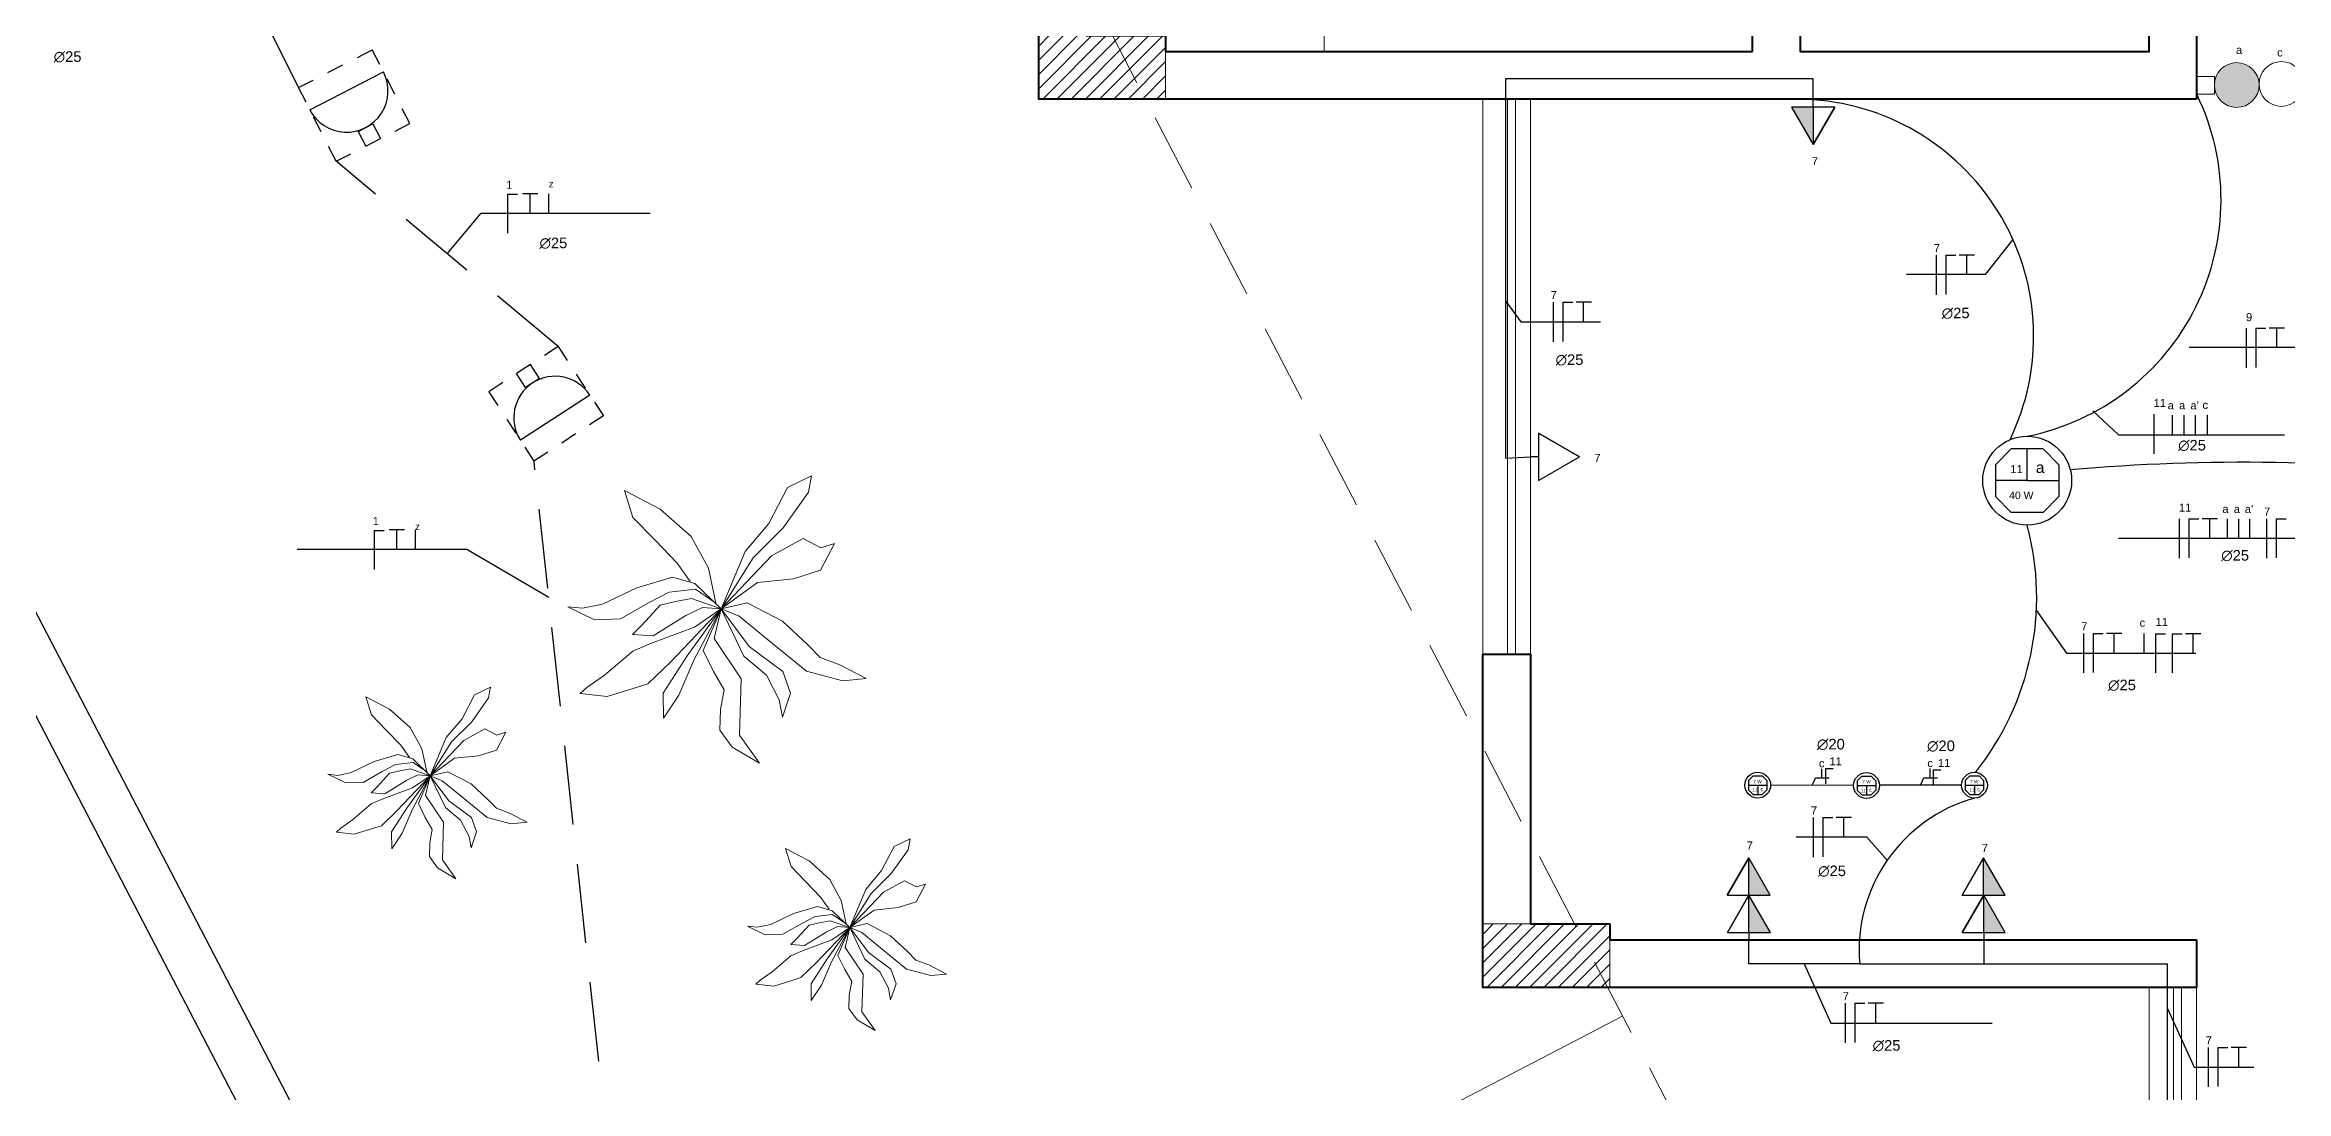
# Model space of a CAD drawing. Header units: millimetres. Extents: x 2991 to 3503, y 2795 to 2987.
# Drawn here: x 3115.16 to 3122.23, y 2822.82 to 2826.12 of the extents above; entities that cross this region are included whole.
import ezdxf
from ezdxf.enums import TextEntityAlignment as Align

# ---------------------------------------------------------------- set-up
doc = ezdxf.new("R2010")
doc.units = ezdxf.units.MM
doc.linetypes.add('HIDDEN', pattern=[0.375, 0.25, -0.125])
for name, color, linetype in [('ESCO_37_TOMADAS', 3, 'Continuous'), ('ILUMINAÇÃO', 3, 'Continuous'), ('Pranchas', 3, 'Continuous'), ('PTF', 1, 'Continuous'), ('PTO', 1, 'Continuous'), ('TET', 172, 'Continuous')]:
    doc.layers.add(name, color=color, linetype=linetype)
for name, color, linetype, lineweight in [('ESQ_INTER', 250, 'Continuous', 9), ('PILAR', 7, 'Continuous', 5), ('Plarga', 7, 'Continuous', 40)]:
    doc.layers.add(name, color=color, linetype=linetype, lineweight=lineweight)
doc.styles.add('ST', font='ROMANS.SHX', dxfattribs={"height": 0.15})
doc.styles.get("Standard").update_dxf_attribs({"font": ''})
doc.styles.get('Standard').set_extended_font_data('Arial')

# ---------------------------------------------------------------- blocks, each defined once
blk = doc.blocks.new('iv')
at = {"color": 3}
for p, q in [((-0.2, 0.1), (-0.1, 0.2)), ((-0.1, 0.2), (0.1, 0.2)), ((0.1, 0.2), (0.2, 0.1)), ((-0.2, 0.1), (-0.2, -0.1)), ((0.2, 0.1), (0.2, -0.1)), ((-0.1, -0.2), (-0.2, -0.1)), ((0.2, -0.1), (0.1, -0.2)), ((-0.1, -0.2), (0.1, -0.2))]:
    blk.add_line(p, q, dxfattribs=at)
at = {"color": 1}
blk.add_circle((0, 0), 0.28, dxfattribs=at)
at = {"color": 1, "style": 'ST', "flags": 4}
blk.add_attdef('N%%D', text='', height=0.15, dxfattribs=at).set_placement((0.003, -0.074), align=Align.CENTER)
blk = doc.blocks.new('INTERRUP SIMP 1 TC')
at = {"lineweight": 5}
for p, q in [((-5, 2.5), (-5, -2.5)), ((0, 2.5), (-5, 2.5)), ((0, 2.5), (0, -2.5)), ((0, -2.5), (-5, -2.5)), ((0, 0), (0, 0))]:
    blk.add_line(p, q, dxfattribs=at)
at = {"lineweight": 5, "ltscale": 0.5}
blk.add_circle((6.33, 0.04), 6.33, dxfattribs=at)
blk = doc.blocks.new('IP')
for p, q in [((-0.1, 0.25), (0, 0.25)), ((-0.1, 0.25), (-0.1, 0.15)), ((0.1, 0.25), (0.2, 0.25)), ((0.25, 0.25), (0.25, -0.25)), ((0.3, 0.25), (0.4, 0.25)), ((0.4, 0.25), (0.4, 0.15)), ((-0.1, 0.05), (-0.1, -0.05)), ((0, 0.05), (-0.1, 0.05)), ((0, 0.05), (0, -0.05)), ((0.4, 0.05), (0.4, -0.05)), ((0, -0.05), (-0.1, -0.05)), ((-0.1, -0.15), (-0.1, -0.25)), ((-0.1, -0.25), (0, -0.25)), ((0.1, -0.25), (0.2, -0.25)), ((0.3, -0.25), (0.4, -0.25)), ((0.4, -0.15), (0.4, -0.25))]:
    blk.add_line(p, q)
blk.add_arc((0.25, 0), 0.25, 90, 270)

msp = doc.modelspace()

# ---------------------------------------------------------------- hatches: boundary and pattern name
at = {"layer": 'ESCO_37_TOMADAS'}
h = msp.add_hatch(color=256, dxfattribs=at)
h.dxf.hatch_style = 1
h.paths.add_polyline_path([(3122.001, 2825.9929, 1), (3122.1422, 2825.9929, 1)])
at = {"layer": 'PILAR'}
h = msp.add_hatch(dxfattribs=at)
h.set_pattern_fill('ANSI31,_O', color=256, scale=0.01)
h.set_pattern_definition([(45, (1254.732245, 1873.734407), (-0.0224506403, 0.0224506403), [])])
h.paths.add_polyline_path([(3118.6952, 2826.1486), (3118.6952, 2825.9486), (3118.2952, 2825.9486), (3118.2952, 2826.1486)])
h = msp.add_hatch(dxfattribs=at)
h.set_pattern_fill('ANSI31,_O', color=256, scale=0.01)
h.set_pattern_definition([(45, (1256.132245, 1870.934407), (-0.0224506403, 0.0224506403), [])])
h.paths.add_polyline_path([(3120.0952, 2823.3486), (3120.0952, 2823.1486), (3119.6952, 2823.1486), (3119.6952, 2823.3486)])

# ---------------------------------------------------------------- linework, layer by layer
at = {"color": 3}
for p, q in [((3120.8044, 2825.9236), (3120.6683, 2825.9236)), ((3120.6683, 2825.9236), (3120.7364, 2825.8056)), ((3120.7364, 2825.9236), (3120.7364, 2825.9463)), ((3120.7364, 2825.9236), (3120.7364, 2825.8056)), ((3120.8044, 2825.9236), (3120.7364, 2825.8056)), ((3120.7364, 2825.8056), (3120.8044, 2825.9236)), ((3120.7364, 2825.8056), (3120.8044, 2825.9236)), ((3119.8702, 2824.8959), (3120.0002, 2824.8209)), ((3120.0002, 2824.8209), (3119.8702, 2824.8959)), ((3119.8702, 2824.8959), (3119.8702, 2824.7459)), ((3120.0002, 2824.8209), (3119.8702, 2824.8959)), ((3119.8702, 2824.8209), (3119.8452, 2824.8209)), ((3119.8702, 2824.7459), (3120.0002, 2824.8209)), ((3120.4656, 2823.4393), (3120.5335, 2823.5569)), ((3120.5335, 2823.5569), (3120.4656, 2823.4393)), ((3120.5335, 2823.4393), (3120.5335, 2823.5569)), ((3121.2059, 2823.4393), (3121.2737, 2823.5569)), ((3121.2737, 2823.5569), (3121.2059, 2823.4393)), ((3121.2737, 2823.4393), (3121.2737, 2823.5569)), ((3120.466, 2823.3212), (3120.5339, 2823.4388)), ((3120.5339, 2823.4388), (3120.466, 2823.3212)), ((3120.5339, 2823.3212), (3120.5339, 2823.4388)), ((3121.2062, 2823.3212), (3121.2741, 2823.4388)), ((3121.2741, 2823.4388), (3121.2062, 2823.3212)), ((3121.2741, 2823.3212), (3121.2741, 2823.4388)), ((3120.5339, 2823.3212), (3120.5339, 2823.2986)), ((3121.2741, 2823.3212), (3121.2741, 2823.2986))]:
    msp.add_line(p, q, dxfattribs=at)
for p, q in [((3121.411, 2824.746), (3121.411, 2824.846)), ((3121.411, 2824.746), (3121.311, 2824.746)), ((3121.411, 2824.746), (3121.511, 2824.746)), ((3120.5624, 2823.786), (3120.5914, 2823.786)), ((3120.9044, 2823.7854), (3120.9334, 2823.7854)), ((3121.2446, 2823.7863), (3121.2737, 2823.7863))]:
    msp.add_line(p, q)
at = {"color": 3, "lineweight": 5}
for p, q in [((3116.9897, 2824.7152), (3117.0164, 2824.6298)), ((3117.1018, 2824.6565), (3116.9897, 2824.7152)), ((3117.5039, 2824.7247), (3117.4445, 2824.6113)), ((3117.4901, 2824.5973), (3117.5701, 2824.7099)), ((3117.5792, 2824.7609), (3117.5039, 2824.7247)), ((3117.5701, 2824.7099), (3117.5792, 2824.7609)), ((3117.0164, 2824.6298), (3117.0858, 2824.5578)), ((3117.1993, 2824.5698), (3117.1018, 2824.6565)), ((3117.0858, 2824.5578), (3117.1552, 2824.4857)), ((3117.254, 2824.4697), (3117.1993, 2824.5698)), ((3117.4445, 2824.6113), (3117.3698, 2824.5223)), ((3117.3947, 2824.5027), (3117.4901, 2824.5973)), ((3117.553, 2824.5632), (3117.4529, 2824.5085)), ((3117.609, 2824.5339), (3117.553, 2824.5632)), ((3117.1552, 2824.4857), (3117.1966, 2824.4283)), ((3117.3698, 2824.5223), (3117.2941, 2824.3416)), ((3117.4529, 2824.5085), (3117.2941, 2824.3416)), ((3117.2941, 2824.3416), (3117.3947, 2824.5027)), ((3117.6077, 2824.4632), (3117.6517, 2824.5473)), ((3117.6517, 2824.5473), (3117.609, 2824.5339)), ((3117.141, 2824.4416), (3117.0286, 2824.4085)), ((3117.2113, 2824.4213), (3117.141, 2824.4416)), ((3117.2941, 2824.3416), (3117.2113, 2824.4213)), ((3117.2779, 2824.3601), (3117.254, 2824.4697)), ((3117.2941, 2824.3416), (3117.4089, 2824.4244)), ((3117.4089, 2824.4244), (3117.5223, 2824.4364)), ((3117.5223, 2824.4364), (3117.6077, 2824.4632)), ((3116.8107, 2824.3484), (3116.8949, 2824.3076)), ((3116.8575, 2824.3436), (3116.8107, 2824.3484)), ((3116.9205, 2824.3566), (3116.8575, 2824.3436)), ((3117.0286, 2824.4085), (3116.9205, 2824.3566)), ((3116.9773, 2824.3104), (3117.0675, 2824.3618)), ((3117.0448, 2824.2915), (3117.102, 2824.3536)), ((3117.0675, 2824.3618), (3117.1305, 2824.3946)), ((3117.102, 2824.3536), (3117.15, 2824.3646)), ((3117.1305, 2824.3946), (3117.2129, 2824.404)), ((3117.15, 2824.3646), (3117.2008, 2824.3742)), ((3117.2354, 2824.3462), (3117.1834, 2824.3209)), ((3117.2008, 2824.3742), (3117.2941, 2824.3416)), ((3117.2129, 2824.404), (3117.2779, 2824.3601)), ((3117.2941, 2824.3416), (3117.2354, 2824.3462)), ((3117.2941, 2824.3416), (3117.3768, 2824.3609)), ((3117.3768, 2824.3609), (3117.4873, 2824.303)), ((3116.8949, 2824.3076), (3116.9773, 2824.3104)), ((3117.0149, 2824.2612), (3117.0448, 2824.2915)), ((3117.0743, 2824.2335), (3117.2099, 2824.284)), ((3117.1834, 2824.3209), (3117.0796, 2824.2569)), ((3117.2941, 2824.3416), (3117.1353, 2824.1747)), ((3117.2941, 2824.3416), (3117.1874, 2824.1939)), ((3117.2081, 2824.1798), (3117.2941, 2824.3416)), ((3117.2099, 2824.284), (3117.2941, 2824.3416)), ((3117.2381, 2824.2101), (3117.2941, 2824.3416)), ((3117.2941, 2824.3416), (3117.2721, 2824.2482)), ((3117.3661, 2824.1924), (3117.2941, 2824.3416)), ((3117.2941, 2824.3416), (3117.3823, 2824.2233)), ((3117.3512, 2824.3185), (3117.2941, 2824.3416)), ((3117.4398, 2824.2458), (3117.3512, 2824.3185)), ((3117.4873, 2824.303), (3117.5678, 2824.2281)), ((3116.9268, 2824.1332), (3117.0154, 2824.2084)), ((3117.0796, 2824.2569), (3117.0149, 2824.2612)), ((3117.0154, 2824.2084), (3117.0743, 2824.2335)), ((3117.2703, 2824.144), (3117.2381, 2824.2101)), ((3117.2721, 2824.2482), (3117.3571, 2824.1215)), ((3117.3823, 2824.2233), (3117.4889, 2824.1445)), ((3117.5631, 2824.1451), (3117.4398, 2824.2458)), ((3117.5678, 2824.2281), (3117.6066, 2824.188)), ((3116.8708, 2824.0935), (3116.9268, 2824.1332)), ((3117.1353, 2824.1747), (3117.0633, 2824.1053)), ((3117.1874, 2824.1939), (3117.1116, 2824.076)), ((3117.1611, 2824.0697), (3117.2081, 2824.1798)), ((3117.3039, 2824.087), (3117.2703, 2824.144)), ((3117.4367, 2824.1324), (3117.3661, 2824.1924)), ((3117.4774, 2824.0553), (3117.4367, 2824.1324)), ((3117.4889, 2824.1445), (3117.5129, 2824.0761)), ((3117.6775, 2824.1148), (3117.5631, 2824.1451)), ((3117.6066, 2824.188), (3117.6687, 2824.1654)), ((3117.6687, 2824.1654), (3117.7516, 2824.122)), ((3116.1743, 2824.0647), (3116.1921, 2824.0077)), ((3116.2491, 2824.0256), (3116.1743, 2824.0647)), ((3116.5172, 2824.071), (3116.4776, 2823.9954)), ((3116.5079, 2823.9861), (3116.5613, 2824.0611)), ((3116.5673, 2824.0951), (3116.5172, 2824.071)), ((3116.5613, 2824.0611), (3116.5673, 2824.0951)), ((3116.8504, 2824.0747), (3116.8708, 2824.0935)), ((3116.9351, 2824.0652), (3116.8504, 2824.0747)), ((3117.0206, 2824.0919), (3116.9351, 2824.0652)), ((3117.0633, 2824.1053), (3117.0206, 2824.0919)), ((3117.1116, 2824.076), (3117.1123, 2823.9967)), ((3117.1123, 2823.9967), (3117.1611, 2824.0697)), ((3117.2921, 2824.0241), (3117.3039, 2824.087)), ((3117.3571, 2824.1215), (3117.352, 2823.9435)), ((3117.5129, 2824.0761), (3117.4875, 2824.0007)), ((3117.7516, 2824.122), (3117.6775, 2824.1148)), ((3116.1921, 2824.0077), (3116.2384, 2823.9597)), ((3116.3141, 2823.9677), (3116.2491, 2824.0256)), ((3116.4776, 2823.9954), (3116.4278, 2823.936)), ((3117.29, 2823.9596), (3117.2921, 2824.0241)), ((3117.4875, 2824.0007), (3117.4774, 2824.0553)), ((3116.2384, 2823.9597), (3116.2847, 2823.9117)), ((3116.3506, 2823.901), (3116.3141, 2823.9677)), ((3116.4278, 2823.936), (3116.3773, 2823.8156)), ((3116.4831, 2823.9269), (3116.3773, 2823.8156)), ((3116.3773, 2823.8156), (3116.4444, 2823.923)), ((3116.4444, 2823.923), (3116.5079, 2823.9861)), ((3116.5499, 2823.9634), (3116.4831, 2823.9269)), ((3116.5872, 2823.9438), (3116.5499, 2823.9634)), ((3116.5864, 2823.8966), (3116.6157, 2823.9527)), ((3116.6157, 2823.9527), (3116.5872, 2823.9438)), ((3117.329, 2823.9063), (3117.29, 2823.9596)), ((3117.352, 2823.9435), (3117.4147, 2823.8549)), ((3116.2003, 2823.8602), (3116.1283, 2823.8256)), ((3116.2752, 2823.8823), (3116.2003, 2823.8602)), ((3116.2262, 2823.829), (3116.2682, 2823.8509)), ((3116.2682, 2823.8509), (3116.3231, 2823.8572)), ((3116.3221, 2823.8687), (3116.2752, 2823.8823)), ((3116.2847, 2823.9117), (3116.3123, 2823.8734)), ((3116.3773, 2823.8156), (3116.3221, 2823.8687)), ((3116.3231, 2823.8572), (3116.3665, 2823.8279)), ((3116.3665, 2823.8279), (3116.3506, 2823.901)), ((3116.3773, 2823.8156), (3116.4538, 2823.8708)), ((3116.4538, 2823.8708), (3116.5294, 2823.8788)), ((3116.5294, 2823.8788), (3116.5864, 2823.8966)), ((3117.4147, 2823.8549), (3117.329, 2823.9063)), ((3116.055, 2823.8202), (3116.1112, 2823.7929)), ((3116.0862, 2823.817), (3116.055, 2823.8202)), ((3116.1283, 2823.8256), (3116.0862, 2823.817)), ((3116.1112, 2823.7929), (3116.1661, 2823.7948)), ((3116.1661, 2823.7948), (3116.2262, 2823.829)), ((3116.1912, 2823.762), (3116.2111, 2823.7822)), ((3116.2111, 2823.7822), (3116.2492, 2823.8236)), ((3116.3035, 2823.8018), (3116.2343, 2823.7592)), ((3116.2492, 2823.8236), (3116.2812, 2823.8309)), ((3116.3773, 2823.8156), (3116.2714, 2823.7043)), ((3116.2812, 2823.8309), (3116.3151, 2823.8373)), ((3116.3382, 2823.8187), (3116.3035, 2823.8018)), ((3116.3773, 2823.8156), (3116.3061, 2823.7172)), ((3116.3151, 2823.8373), (3116.3773, 2823.8156)), ((3116.32, 2823.7078), (3116.3773, 2823.8156)), ((3116.3212, 2823.7772), (3116.3773, 2823.8156)), ((3116.3773, 2823.8156), (3116.3382, 2823.8187)), ((3116.34, 2823.728), (3116.3773, 2823.8156)), ((3116.3773, 2823.8156), (3116.3626, 2823.7533)), ((3116.3773, 2823.8156), (3116.4324, 2823.8284)), ((3116.4253, 2823.7161), (3116.3773, 2823.8156)), ((3116.3773, 2823.8156), (3116.4361, 2823.7368)), ((3116.4153, 2823.8002), (3116.3773, 2823.8156)), ((3116.4744, 2823.7517), (3116.4153, 2823.8002)), ((3116.4324, 2823.8284), (3116.5061, 2823.7899)), ((3116.5061, 2823.7899), (3116.5598, 2823.7399)), ((3116.1324, 2823.6767), (3116.1915, 2823.7268)), ((3116.2343, 2823.7592), (3116.1912, 2823.762)), ((3116.1915, 2823.7268), (3116.2307, 2823.7435)), ((3116.2307, 2823.7435), (3116.3212, 2823.7772)), ((3116.3061, 2823.7172), (3116.2556, 2823.6385)), ((3116.2886, 2823.6343), (3116.32, 2823.7078)), ((3116.3614, 2823.6838), (3116.34, 2823.728)), ((3116.3626, 2823.7533), (3116.4193, 2823.6689)), ((3116.4724, 2823.6761), (3116.4253, 2823.7161)), ((3116.4361, 2823.7368), (3116.5071, 2823.6842)), ((3116.5566, 2823.6846), (3116.4744, 2823.7517)), ((3116.5598, 2823.7399), (3116.5857, 2823.7132)), ((3116.5857, 2823.7132), (3116.627, 2823.6981)), ((3116.0815, 2823.6377), (3116.0951, 2823.6502)), ((3116.138, 2823.6313), (3116.0815, 2823.6377)), ((3116.0951, 2823.6502), (3116.1324, 2823.6767)), ((3116.1949, 2823.6492), (3116.138, 2823.6313)), ((3116.2234, 2823.6581), (3116.1949, 2823.6492)), ((3116.2714, 2823.7043), (3116.2234, 2823.6581)), ((3116.2556, 2823.6385), (3116.2561, 2823.5857)), ((3116.3838, 2823.6458), (3116.3614, 2823.6838)), ((3116.3759, 2823.604), (3116.3838, 2823.6458)), ((3116.4193, 2823.6689), (3116.4159, 2823.5502)), ((3116.4995, 2823.6247), (3116.4724, 2823.6761)), ((3116.5232, 2823.6386), (3116.5062, 2823.5883)), ((3116.5071, 2823.6842), (3116.5232, 2823.6386)), ((3116.6329, 2823.6644), (3116.5566, 2823.6846)), ((3116.627, 2823.6981), (3116.6823, 2823.6692)), ((3116.6823, 2823.6692), (3116.6329, 2823.6644)), ((3116.2561, 2823.5857), (3116.2886, 2823.6343)), ((3116.3745, 2823.5609), (3116.3759, 2823.604)), ((3116.5062, 2823.5883), (3116.4995, 2823.6247)), ((3117.4967, 2823.5861), (3117.5145, 2823.5292)), ((3117.5714, 2823.547), (3117.4967, 2823.5861)), ((3117.8395, 2823.5925), (3117.7999, 2823.5168)), ((3117.8303, 2823.5075), (3117.8836, 2823.5825)), ((3117.8897, 2823.6166), (3117.8395, 2823.5925)), ((3117.8836, 2823.5825), (3117.8897, 2823.6166)), ((3116.4005, 2823.5254), (3116.3745, 2823.5609)), ((3116.4577, 2823.4911), (3116.4005, 2823.5254)), ((3116.4159, 2823.5502), (3116.4577, 2823.4911)), ((3117.5145, 2823.5292), (3117.5608, 2823.4811)), ((3117.6364, 2823.4892), (3117.5714, 2823.547)), ((3117.7999, 2823.5168), (3117.7501, 2823.4575)), ((3117.7667, 2823.4444), (3117.8303, 2823.5075)), ((3117.5608, 2823.4811), (3117.6071, 2823.4331)), ((3117.6071, 2823.4331), (3117.6347, 2823.3949)), ((3117.6729, 2823.4225), (3117.6364, 2823.4892)), ((3117.7501, 2823.4575), (3117.6996, 2823.337)), ((3117.8055, 2823.4483), (3117.6996, 2823.337)), ((3117.6996, 2823.337), (3117.7667, 2823.4444)), ((3117.8722, 2823.4848), (3117.8055, 2823.4483)), ((3117.9096, 2823.4652), (3117.8722, 2823.4848)), ((3117.9087, 2823.4181), (3117.9381, 2823.4741)), ((3117.9381, 2823.4741), (3117.9096, 2823.4652)), ((3117.5227, 2823.3816), (3117.4506, 2823.347)), ((3117.5976, 2823.4037), (3117.5227, 2823.3816)), ((3117.5486, 2823.3505), (3117.5906, 2823.3723)), ((3117.5906, 2823.3723), (3117.6455, 2823.3786)), ((3117.6444, 2823.3901), (3117.5976, 2823.4037)), ((3117.6036, 2823.3524), (3117.6374, 2823.3588)), ((3117.6374, 2823.3588), (3117.6996, 2823.337)), ((3117.6996, 2823.337), (3117.6444, 2823.3901)), ((3117.6455, 2823.3786), (3117.6888, 2823.3494)), ((3117.6888, 2823.3494), (3117.6729, 2823.4225)), ((3117.6996, 2823.337), (3117.7761, 2823.3922)), ((3117.7761, 2823.3922), (3117.8518, 2823.4003)), ((3117.8518, 2823.4003), (3117.9087, 2823.4181)), ((3117.3774, 2823.3416), (3117.4335, 2823.3144)), ((3117.4085, 2823.3384), (3117.3774, 2823.3416)), ((3117.4506, 2823.347), (3117.4085, 2823.3384)), ((3117.4335, 2823.3144), (3117.4885, 2823.3163)), ((3117.4885, 2823.3163), (3117.5486, 2823.3505)), ((3117.5135, 2823.2835), (3117.5335, 2823.3037)), ((3117.5566, 2823.2806), (3117.5135, 2823.2835)), ((3117.5335, 2823.3037), (3117.5716, 2823.3451)), ((3117.5531, 2823.2649), (3117.6435, 2823.2986)), ((3117.6258, 2823.3232), (3117.5566, 2823.2806)), ((3117.5716, 2823.3451), (3117.6036, 2823.3524)), ((3117.6996, 2823.337), (3117.5938, 2823.2258)), ((3117.6605, 2823.3401), (3117.6258, 2823.3232)), ((3117.6996, 2823.337), (3117.6285, 2823.2386)), ((3117.6423, 2823.2292), (3117.6996, 2823.337)), ((3117.6435, 2823.2986), (3117.6996, 2823.337)), ((3117.6996, 2823.337), (3117.6605, 2823.3401)), ((3117.6623, 2823.2494), (3117.6996, 2823.337)), ((3117.6996, 2823.337), (3117.685, 2823.2747)), ((3117.6996, 2823.337), (3117.7548, 2823.3499)), ((3117.7476, 2823.2376), (3117.6996, 2823.337)), ((3117.6996, 2823.337), (3117.7584, 2823.2582)), ((3117.7377, 2823.3216), (3117.6996, 2823.337)), ((3117.7968, 2823.2732), (3117.7377, 2823.3216)), ((3117.7548, 2823.3499), (3117.8285, 2823.3113)), ((3117.8285, 2823.3113), (3117.8821, 2823.2614)), ((3117.4548, 2823.1981), (3117.5139, 2823.2482)), ((3117.5139, 2823.2482), (3117.5531, 2823.2649)), ((3117.5938, 2823.2258), (3117.5457, 2823.1795)), ((3117.6285, 2823.2386), (3117.578, 2823.1599)), ((3117.611, 2823.1558), (3117.6423, 2823.2292)), ((3117.6838, 2823.2053), (3117.6623, 2823.2494)), ((3117.685, 2823.2747), (3117.7416, 2823.1903)), ((3117.7947, 2823.1976), (3117.7476, 2823.2376)), ((3117.7584, 2823.2582), (3117.8295, 2823.2057)), ((3117.879, 2823.2061), (3117.7968, 2823.2732)), ((3117.8821, 2823.2614), (3117.908, 2823.2346)), ((3117.908, 2823.2346), (3117.9494, 2823.2196)), ((3117.9494, 2823.2196), (3118.0046, 2823.1906)), ((3117.4038, 2823.1591), (3117.4175, 2823.1717)), ((3117.4603, 2823.1528), (3117.4038, 2823.1591)), ((3117.4175, 2823.1717), (3117.4548, 2823.1981)), ((3117.5173, 2823.1706), (3117.4603, 2823.1528)), ((3117.5457, 2823.1795), (3117.5173, 2823.1706)), ((3117.578, 2823.1599), (3117.5784, 2823.1071)), ((3117.5784, 2823.1071), (3117.611, 2823.1558)), ((3117.7062, 2823.1673), (3117.6838, 2823.2053)), ((3117.6983, 2823.1254), (3117.7062, 2823.1673)), ((3117.7416, 2823.1903), (3117.7382, 2823.0717)), ((3117.8218, 2823.1461), (3117.7947, 2823.1976)), ((3117.8286, 2823.1098), (3117.8218, 2823.1461)), ((3117.8455, 2823.16), (3117.8286, 2823.1098)), ((3117.8295, 2823.2057), (3117.8455, 2823.16)), ((3117.9552, 2823.1859), (3117.879, 2823.2061)), ((3118.0046, 2823.1906), (3117.9552, 2823.1859)), ((3117.6969, 2823.0824), (3117.6983, 2823.1254)), ((3117.7229, 2823.0468), (3117.6969, 2823.0824)), ((3117.7382, 2823.0717), (3117.78, 2823.0126)), ((3117.78, 2823.0126), (3117.7229, 2823.0468))]:
    msp.add_line(p, q, dxfattribs=at)
at = {"lineweight": 5}
for points in [[(3108.9995, 2835.7966), (3123.3702, 2808.1736), (3139.5202, 2808.1736)], [(3118.4452, 2826.8486), (3118.4452, 2826.1486), (3118.6952, 2826.1486), (3118.6952, 2826.0986), (3119.1952, 2826.0986), (3119.1952, 2827.3486), (3118.4452, 2827.3486)], [(3119.6952, 2824.1986), (3119.6952, 2825.9486)], [(3119.8452, 2824.1986), (3119.8452, 2825.9486)], [(3121.7952, 2822.0486), (3121.7952, 2823.1486)], [(3121.9452, 2822.0486), (3121.9452, 2823.1486)], [(3120.1357, 2823.058), (3118.914, 2822.4224)]]:
    msp.add_lwpolyline(points, dxfattribs=at)
at = {"linetype": 'HIDDEN', "lineweight": 9}
msp.add_lwpolyline([(3114.5089, 2833.8736), (3128.3994, 2807.1736)], dxfattribs=at)
for points in [[(3116.6218, 2821.1453), (3110.5202, 2832.8736), (3137.5202, 2832.8736), (3137.5202, 2808.1736), (3123.3702, 2808.1736), (3122.5223, 2809.8034), (3122.6554, 2809.8726), (3123.4613, 2808.3236), (3137.3702, 2808.3236), (3137.3702, 2808.3236)], [(3126.6452, 2832.7236), (3126.6452, 2832.7236), (3110.7674, 2832.7236), (3116.7202, 2821.2811)], [(3120.5334, 2823.786), (3120.5624, 2823.786), (3120.5624, 2823.757)], [(3120.8754, 2823.7854), (3120.9044, 2823.7854), (3120.9044, 2823.7564)], [(3121.2156, 2823.7863), (3121.2446, 2823.7863), (3121.2446, 2823.7573)]]:
    msp.add_lwpolyline(points)
at = {"color": 3}
for points in [[(3120.6013, 2823.4393), (3120.5335, 2823.5569), (3120.4656, 2823.4393)], [(3121.3416, 2823.4393), (3121.2737, 2823.5569), (3121.2059, 2823.4393)], [(3120.6017, 2823.3212), (3120.5339, 2823.4388), (3120.466, 2823.3212)], [(3121.3419, 2823.3212), (3121.2741, 2823.4388), (3121.2062, 2823.3212)]]:
    msp.add_lwpolyline(points, close=True, dxfattribs=at)
for points in [[(3120.7364, 2825.9236), (3120.6683, 2825.9236), (3120.7364, 2825.8056)], [(3120.5335, 2823.4393), (3120.6013, 2823.4393), (3120.5335, 2823.5569)], [(3121.2737, 2823.4393), (3121.3416, 2823.4393), (3121.2737, 2823.5569)], [(3120.5339, 2823.3212), (3120.6017, 2823.3212), (3120.5339, 2823.4388)], [(3121.2741, 2823.3212), (3121.3419, 2823.3212), (3121.2741, 2823.4388)]]:
    msp.add_solid(points, dxfattribs=at)
at = {"layer": 'ESCO_37_TOMADAS'}
for p, q in [((3116.621, 2825.6489), (3116.621, 2825.5255)), ((3116.621, 2825.6489), (3116.6525, 2825.6489)), ((3116.6914, 2825.6504), (3116.6914, 2825.5887)), ((3116.7498, 2825.6501), (3116.7498, 2825.5884)), ((3121.3659, 2825.5064), (3121.2784, 2825.3952)), ((3121.1245, 2825.4564), (3121.1245, 2825.3319)), ((3121.1549, 2825.4564), (3121.1549, 2825.333)), ((3121.1549, 2825.4564), (3121.1864, 2825.4564)), ((3121.2198, 2825.4564), (3121.2198, 2825.3947)), ((3121.2784, 2825.3952), (3121.0306, 2825.3952)), ((3119.7668, 2825.3128), (3119.8145, 2825.2468)), ((3119.9165, 2825.3081), (3119.9165, 2825.1835)), ((3119.9469, 2825.3081), (3119.9469, 2825.1846)), ((3119.9469, 2825.3081), (3119.9785, 2825.3081)), ((3120.0118, 2825.3081), (3120.0118, 2825.2464)), ((3119.8145, 2825.2468), (3120.0659, 2825.2468)), ((3122.1015, 2825.2261), (3122.1015, 2825.1015)), ((3122.1319, 2825.2261), (3122.1319, 2825.1027)), ((3122.1319, 2825.2261), (3122.1635, 2825.2261)), ((3122.1968, 2825.2261), (3122.1968, 2825.1644)), ((3122.5667, 2825.1653), (3121.9217, 2825.1653)), ((3121.6177, 2824.966), (3121.6985, 2824.8902)), ((3121.8102, 2824.9555), (3121.8102, 2824.8309)), ((3121.8685, 2824.9521), (3121.8685, 2824.8903)), ((3121.9044, 2824.9522), (3121.9044, 2824.8903)), ((3121.9403, 2824.952), (3121.9403, 2824.8901)), ((3121.9784, 2824.9534), (3121.9784, 2824.8915)), ((3121.6985, 2824.8902), (3122.2222, 2824.8902)), ((3119.8452, 2824.7459), (3119.8452, 2824.7459)), ((3121.8901, 2824.6258), (3121.8901, 2824.5012)), ((3121.9205, 2824.6258), (3121.9205, 2824.5024)), ((3121.9205, 2824.6258), (3121.952, 2824.6258)), ((3121.9854, 2824.6258), (3121.9854, 2824.5641)), ((3122.1651, 2824.6259), (3122.1651, 2824.5014)), ((3122.1955, 2824.6259), (3122.1955, 2824.5025)), ((3122.1955, 2824.6259), (3122.2271, 2824.6259)), ((3116.2004, 2824.589), (3116.2004, 2824.4656)), ((3116.2004, 2824.589), (3116.232, 2824.589)), ((3116.2708, 2824.5905), (3116.2708, 2824.5288)), ((3116.3293, 2824.5902), (3116.3293, 2824.5285)), ((3122.4185, 2824.5634), (3121.6991, 2824.5634)), ((3122.041, 2824.6255), (3122.041, 2824.5637)), ((3122.0768, 2824.6252), (3122.0768, 2824.5634)), ((3122.1117, 2824.6252), (3122.1117, 2824.5634)), ((3121.4394, 2824.3372), (3121.5351, 2824.2018)), ((3121.5351, 2824.2018), (3121.9426, 2824.2018)), ((3121.589, 2824.2645), (3121.589, 2824.1399)), ((3121.6194, 2824.2645), (3121.6194, 2824.141)), ((3121.6194, 2824.2645), (3121.651, 2824.2645)), ((3121.6843, 2824.2645), (3121.6843, 2824.2028)), ((3121.7784, 2824.2638), (3121.7784, 2824.2019)), ((3121.8157, 2824.2634), (3121.8157, 2824.14)), ((3121.8157, 2824.2634), (3121.8472, 2824.2634)), ((3121.8684, 2824.263), (3121.8684, 2824.1396)), ((3121.8684, 2824.263), (3121.9, 2824.263)), ((3121.9333, 2824.263), (3121.9333, 2824.2014)), ((3120.7331, 2823.7857), (3120.7392, 2823.7986)), ((3120.7392, 2823.7986), (3120.7441, 2823.8089)), ((3120.7441, 2823.8089), (3120.7441, 2823.8089)), ((3120.7441, 2823.8089), (3120.7869, 2823.8089)), ((3120.7627, 2823.8379), (3120.7627, 2823.8089)), ((3120.7749, 2823.8389), (3120.7749, 2823.7906)), ((3120.7749, 2823.8389), (3120.799, 2823.8389)), ((3121.0747, 2823.7863), (3121.0808, 2823.7992)), ((3121.0808, 2823.7992), (3121.0857, 2823.8095)), ((3121.0857, 2823.8095), (3121.0857, 2823.8095)), ((3121.0857, 2823.8095), (3121.1284, 2823.8095)), ((3121.1042, 2823.8385), (3121.1042, 2823.8095)), ((3121.115, 2823.8346), (3121.115, 2823.7863)), ((3121.115, 2823.8346), (3121.1391, 2823.8346)), ((3120.7369, 2823.684), (3120.7369, 2823.5594)), ((3120.7673, 2823.684), (3120.7673, 2823.5605)), ((3120.7673, 2823.684), (3120.7989, 2823.684)), ((3120.8322, 2823.684), (3120.8322, 2823.6223)), ((3120.9056, 2823.6223), (3120.6831, 2823.6223)), ((3120.97, 2823.5494), (3120.9056, 2823.6223)), ((3120.7081, 2823.2232), (3120.7924, 2823.0363)), ((3120.8372, 2823.0984), (3120.8372, 2822.9738)), ((3120.8676, 2823.0984), (3120.8676, 2822.975)), ((3120.8676, 2823.0984), (3120.8992, 2823.0984)), ((3120.9325, 2823.0984), (3120.9325, 2823.0367)), ((3121.8526, 2823.0841), (3121.9369, 2822.8972)), ((3120.7924, 2823.0363), (3121.3002, 2823.0363)), ((3121.9817, 2822.9593), (3121.9817, 2822.8347)), ((3122.0121, 2822.9593), (3122.0121, 2822.8359)), ((3122.0121, 2822.9593), (3122.0437, 2822.9593)), ((3122.077, 2822.9593), (3122.077, 2822.8976)), ((3121.9369, 2822.8972), (3122.1251, 2822.8972))]:
    msp.add_line(p, q, dxfattribs=at)
for points in [[(3116.7167, 2825.6504), (3116.6914, 2825.6504), (3116.6685, 2825.6504)], [(3121.2451, 2825.4564), (3121.2198, 2825.4564), (3121.1968, 2825.4564)], [(3120.0372, 2825.3081), (3120.0118, 2825.3081), (3119.9889, 2825.3081)], [(3122.2221, 2825.2261), (3122.1968, 2825.2261), (3122.1739, 2825.2261)], [(3122.0107, 2824.6258), (3121.9854, 2824.6258), (3121.9624, 2824.6258)], [(3116.2961, 2824.5905), (3116.2708, 2824.5905), (3116.2479, 2824.5905)], [(3121.7096, 2824.2645), (3121.6843, 2824.2645), (3121.6613, 2824.2645)], [(3121.9586, 2824.263), (3121.9333, 2824.263), (3121.9104, 2824.263)], [(3120.8576, 2823.684), (3120.8322, 2823.684), (3120.8093, 2823.684)], [(3120.9579, 2823.0984), (3120.9325, 2823.0984), (3120.9096, 2823.0984)], [(3122.1023, 2822.9593), (3122.077, 2822.9593), (3122.0541, 2822.9593)]]:
    msp.add_lwpolyline(points, dxfattribs=at)
at = {"layer": 'ESQ_INTER'}
for points in [[(3119.7727, 2824.1986), (3119.7727, 2825.9486)], [(3119.7977, 2824.1986), (3119.7977, 2825.9486)], [(3121.8727, 2822.0486), (3121.8727, 2823.1486)], [(3121.8977, 2822.0486), (3121.8977, 2823.1486)]]:
    msp.add_lwpolyline(points, dxfattribs=at)
at = {"layer": 'PILAR'}
for points in [[(3118.6952, 2826.1486), (3118.2952, 2826.1486), (3118.2952, 2825.9486), (3118.6952, 2825.9486)], [(3120.0952, 2823.3486), (3119.6952, 2823.3486), (3119.6952, 2823.1486), (3120.0952, 2823.1486)]]:
    msp.add_lwpolyline(points, close=True, dxfattribs=at)
at = {"layer": 'Plarga'}
for points in [[(3121.9452, 2825.9486), (3118.2952, 2825.9486), (3118.2952, 2826.9986), (3118.4452, 2826.9986), (3118.4452, 2826.1486), (3118.6952, 2826.1486), (3118.6952, 2826.0986), (3120.5452, 2826.0986)], [(3120.5452, 2826.0986), (3120.5452, 2826.5486), (3120.6952, 2826.5486), (3120.6952, 2826.0986), (3121.7952, 2826.0986), (3121.7952, 2826.5486), (3121.9452, 2826.5486), (3121.9452, 2825.9486)]]:
    msp.add_lwpolyline(points, dxfattribs=at)
msp.add_lwpolyline([(3120.0952, 2823.2986), (3121.9452, 2823.2986), (3121.9452, 2823.1486), (3119.6952, 2823.1486), (3119.6952, 2824.1986), (3119.8452, 2824.1986), (3119.8452, 2823.3486), (3120.0952, 2823.3486)], close=True, dxfattribs=at)
at = {"layer": 'Pranchas'}
for p, q in [((3116.4309, 2825.4606), (3116.538, 2825.5889)), ((3116.538, 2825.5889), (3117.071, 2825.5889)), ((3116.4922, 2824.5286), (3115.9579, 2824.5286)), ((3116.7507, 2824.3775), (3116.4922, 2824.5286))]:
    msp.add_line(p, q, dxfattribs=at)
at = {"layer": 'Pranchas', "lineweight": 5, "ltscale": 0.5}
msp.add_circle((3122.2124, 2825.9963), 0.0706, dxfattribs=at)
at = {"layer": 'TET', "linetype": 'HIDDEN'}
for p, q in [((3115.962, 2825.9849), (3114.8192, 2828.2701)), ((3116.7808, 2825.1686), (3116.0809, 2825.7527)), ((3116.9485, 2822.5433), (3116.7044, 2824.8076))]:
    msp.add_line(p, q, dxfattribs=at)
at = {"layer": 'TET'}
for p, q in [((3120.7364, 2826.0127), (3119.7668, 2826.0127)), ((3119.7668, 2826.0127), (3119.7668, 2824.8165)), ((3120.7364, 2825.9463), (3120.7364, 2826.0127)), ((3119.7668, 2824.8165), (3119.8452, 2824.8209)), ((3120.8639, 2823.7854), (3120.6023, 2823.786)), ((3121.2042, 2823.7863), (3120.9452, 2823.7863)), ((3120.5331, 2823.2232), (3120.5331, 2823.2986)), ((3121.2752, 2823.2232), (3121.2752, 2823.2986)), ((3120.8831, 2823.2232), (3120.5331, 2823.2232)), ((3120.8831, 2823.2232), (3121.2752, 2823.2232)), ((3121.2752, 2823.2232), (3121.8526, 2823.2232)), ((3121.8526, 2823.2232), (3121.8526, 2822.6312))]:
    msp.add_line(p, q, dxfattribs=at)
for centre, radius, start, end in [((3120.6837, 2825.2005), 0.7477, 334.19844, 85.95924), ((3121.2615, 2825.6316), 0.7605, 281.33444, 25.96471), ((3122.0933, 2818.6569), 6.147, 83.03151, 95.10523), ((3120.5584, 2824.3776), 0.8826, 321.35989, 14.99423), ((3121.3796, 2823.2656), 0.4983, 105.69354, 184.88594)]:
    msp.add_arc(centre, radius, start, end, dxfattribs=at)

# ---------------------------------------------------------------- block references
at = {"layer": 'ILUMINAÇÃO', "lineweight": 5, "ltscale": 0.5, "xscale": 0.01115233265064476, "yscale": 0.01115233265064476, "zscale": 0.01115233265064476}
msp.add_blockref('INTERRUP SIMP 1 TC', (3122.001, 2825.9924), dxfattribs=at)
at = {"layer": 'PTO', "linetype": 'Continuous'}
for p, xscale, yscale, zscale, rotation in [((3116.1732, 2825.8586), 0.5217684525505274, 0.5217684525505274, 0.5217684525505274, 117.1229808017655), ((3116.6999, 2825.0537), 0.5217684525505273, 0.5217684525505273, 0.5217684525505273, 303.0356247995826)]:
    msp.add_blockref('IP', p, dxfattribs=dict(at, xscale=xscale, yscale=yscale, zscale=zscale, rotation=rotation))
at = {"layer": 'PTO', "xscale": 0.5, "yscale": 0.5, "zscale": 0.5, "rotation": 270}
msp.add_blockref('iv', (3121.411, 2824.746), dxfattribs=at)
at = {"layer": 'PTO', "xscale": 0.1450976010525098, "yscale": 0.1450976010525098, "zscale": 0.1450976010525098}
for p in [(3120.5616, 2823.786), (3120.9045, 2823.785), (3121.2448, 2823.786)]:
    msp.add_blockref('iv', p, dxfattribs=at)

# ---------------------------------------------------------------- texts
at = {"layer": 'ESCO_37_TOMADAS'}
for s, height, p in [('40 W', 0.02349, (3121.3542, 2824.6878)), ('7 W', 0.01066, (3120.5475, 2823.7919)), ('7 W', 0.01066, (3120.8916, 2823.7919)), ('7 W', 0.01066, (3121.2308, 2823.7915))]:
    msp.add_text(s, height=height, dxfattribs=at).set_placement(p)
at = {"layer": 'ESCO_37_TOMADAS', "attachment_point": 1}
for s, width, gutter_width, insert, char_height in [('a', 0.000485, 0.1261, (3122.0691, 2826.1161), 0.0252), ('c', 0.000485, 0.1261, (3122.1987, 2826.1081), 0.0252), ('7', 0.000485, 0.1261, (3120.7322, 2825.7655), 0.0252), ('1', 0.000485, 0.1261, (3116.6165, 2825.691), 0.0252), ('{\\fArial Unicode MS|b0|i0|c0|p34;z}', 0.007561, 0.1079, (3116.751, 2825.6922), 0.021572), ('7', 0.000485, 0.1261, (3121.1167, 2825.4915), 0.0252), ('7', 0.000485, 0.1261, (3119.9088, 2825.3432), 0.0252), ('9', 0.000485, 0.1261, (3122.1006, 2825.2739), 0.0252), ('11', 0.000485, 0.1261, (3121.8093, 2825.0033), 0.02522), ('a', 0.000485, 0.1261, (3121.8538, 2824.9958), 0.0252), ('a', 0.000485, 0.1261, (3121.8896, 2824.9959), 0.0252), ("a'", 0.000485, 0.1261, (3121.9256, 2824.9957), 0.02522), ('c', 0.000485, 0.1261, (3121.9636, 2824.9971), 0.0252), ('7', 0.000485, 0.1261, (3120.0467, 2824.8301), 0.0252), ('11', 0.000485, 0.1261, (3121.3576, 2824.7947), 0.02522), ('a', 0.012117, 0.1729, (3121.4385, 2824.8048), 0.0346), ('1', 0.000485, 0.1261, (3116.1959, 2824.6311), 0.0252), ('11', 0.000485, 0.1261, (3121.8892, 2824.6736), 0.02522), ('a', 0.000485, 0.1261, (3122.0262, 2824.6693), 0.0252), ('a', 0.000485, 0.1261, (3122.0621, 2824.669), 0.0252), ("a'", 0.000485, 0.1261, (3122.097, 2824.669), 0.02522), ('7', 0.000485, 0.1261, (3122.1573, 2824.661), 0.0252), ('{\\fArial Unicode MS|b0|i0|c0|p34;z}', 0.007561, 0.1079, (3116.3293, 2824.6118), 0.021572), ('7', 0.000485, 0.1261, (3121.5812, 2824.2996), 0.0252), ('c', 0.000485, 0.1261, (3121.7654, 2824.3107), 0.0252), ('11', 0.000485, 0.1261, (3121.8157, 2824.3134), 0.02522), ('c', 0.000485, 0.1261, (3120.7546, 2823.8674), 0.0252), ('11', 0.000485, 0.1261, (3120.7876, 2823.8737), 0.02522), ('c', 0.000485, 0.1261, (3121.0962, 2823.8681), 0.0252), ('11', 0.000485, 0.1261, (3121.1297, 2823.8687), 0.02522), ('11', 0.000204, 0.053, (3120.545, 2823.7774), 0.0106), ('c', 0.00439, 0.0626, (3120.5703, 2823.7795), 0.0125), ('7', 0.000485, 0.1261, (3120.7292, 2823.719), 0.0252), ('11', 0.000204, 0.053, (3120.8865, 2823.7744), 0.0106), ('c', 0.00439, 0.0626, (3120.9126, 2823.7776), 0.0125), ('11', 0.000204, 0.053, (3121.2283, 2823.7775), 0.0106), ('c', 0.00439, 0.0626, (3121.2538, 2823.7791), 0.0125), ('7', 0.000485, 0.1261, (3120.5268, 2823.6087), 0.0252), ('7', 0.000485, 0.1261, (3121.2678, 2823.6007), 0.0252), ('7', 0.000485, 0.1261, (3120.8295, 2823.1335), 0.0252), ('7', 0.000485, 0.1261, (3121.9739, 2822.9944), 0.0252)]:
    msp.add_mtext_dynamic_manual_height_columns(s, width=width, gutter_width=gutter_width, heights=[0], dxfattribs=dict(at, insert=insert, char_height=char_height))
at = {"layer": 'PTF', "char_height": 0.03326, "width": 0.088273, "attachment_point": 1}
for s, insert in [('∅25', (3115.1904, 2826.0992)), ('∅25', (3116.7216, 2825.5118)), ('∅25', (3121.1417, 2825.291)), ('∅25', (3119.9244, 2825.1439)), ('∅25', (3121.8868, 2824.8742)), ('∅25', (3122.0226, 2824.5271)), ('∅25', (3121.666, 2824.1185)), ('∅20', (3120.7484, 2823.932)), ('∅20', (3121.0955, 2823.9267)), ('∅25', (3120.7521, 2823.5326)), ('∅25', (3120.9239, 2822.9824))]:
    msp.add_mtext(s, dxfattribs=dict(at, insert=insert))

doc.saveas('drawing.dxf')
